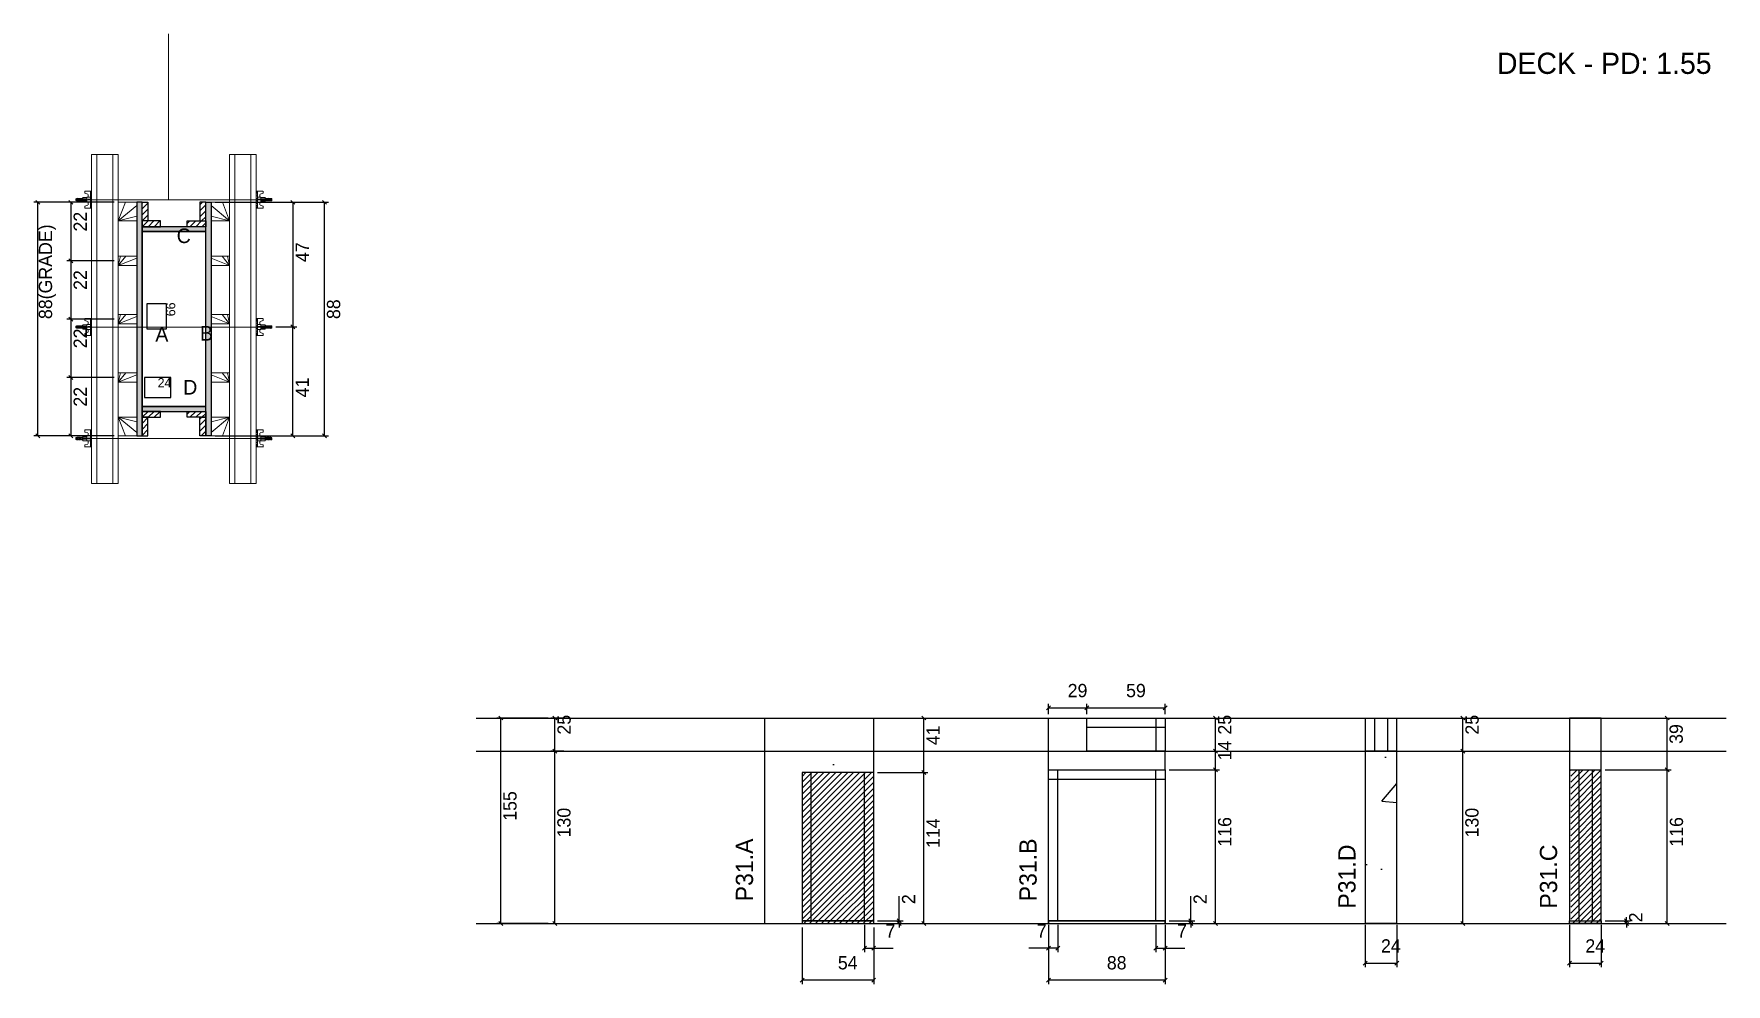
# Model space of a CAD drawing. Header units: metres. Extents: x 4503 to 5778, y 2011 to 2727.
import ezdxf

# ---------------------------------------------------------------- set-up
doc = ezdxf.new("R2010")
doc.units = ezdxf.units.M
for name, color, linetype in [('CHAPA', 7, 'Continuous'), ('COTA', 7, 'Continuous'), ('Hachura', 7, 'Continuous'), ('Madeira', 7, 'Continuous'), ('NOMENCLATURA', 7, 'Continuous'), ('Nível', 7, 'Continuous'), ('Painéis', 7, 'Continuous'), ('Perfil Metálico', 7, 'Continuous'), ('SARR_2.2x7', 7, 'Continuous'), ('SARRAFO', 7, 'Continuous'), ('Texto Seção', 7, 'Continuous'), ('TEXTO_GERAL', 7, 'Continuous')]:
    doc.layers.add(name, color=color, linetype=linetype)

msp = doc.modelspace()

# ---------------------------------------------------------------- hatches: boundary and pattern name
at = {"layer": 'COTA'}
h = msp.add_hatch(dxfattribs=at)
h.set_pattern_fill('AR-CONC')
h.paths.add_polyline_path([(5081.8, 2170.7), (5135.8, 2170.7), (5135.8, 2211.7), (5053.8, 2211.7), (5053.8, 2056.7), (5081.8, 2056.7), (5081.8, 2170.7)])
h = msp.add_hatch(dxfattribs=at)
h.set_pattern_fill('AR-CONC')
h.paths.add_polyline_path([(5684.1, 2211.7), (5661.1, 2211.7), (5661.1, 2172.7), (5684.1, 2172.7), (5684.1, 2211.7), (5684.1, 2211.7)])
h = msp.add_hatch(dxfattribs=at)
h.set_pattern_fill('AR-CONC')
h.paths.add_polyline_path([(5530.1, 2186.7), (5506.1, 2186.7), (5506.1, 2056.7), (5530.1, 2056.7), (5530.1, 2186.7)])
at = {"layer": 'Hachura'}
h = msp.add_hatch(color=7, dxfattribs=at)
h.dxf.hatch_style = 1
h.paths.add_polyline_path([(4584.5, 2600.4), (4580.5, 2600.4), (4580.5, 2424.4), (4584.5, 2424.4), (4584.5, 2600.4), (4584.5, 2600.4)])
h = msp.add_hatch(dxfattribs=at)
h.set_pattern_fill('ANSI31')
h.paths.add_polyline_path([(4584.5, 2586.4), (4588.9, 2586.4), (4588.9, 2600.4), (4584.5, 2600.4), (4584.5, 2586.4)])
h = msp.add_hatch(dxfattribs=at)
h.set_pattern_fill('ANSI31')
h.paths.add_polyline_path([(4632.5, 2586.4), (4628.1, 2586.4), (4628.1, 2600.4), (4632.5, 2600.4), (4632.5, 2586.4)])
h = msp.add_hatch(color=7, dxfattribs=at)
h.dxf.hatch_style = 1
h.paths.add_polyline_path([(4632.5, 2600.4), (4636.5, 2600.4), (4636.5, 2424.4), (4632.5, 2424.4), (4632.5, 2600.4), (4632.5, 2600.4)])
h = msp.add_hatch(dxfattribs=at)
h.set_pattern_fill('ANSI31')
h.paths.add_polyline_path([(4584.5, 2582), (4584.5, 2586.4), (4598.5, 2586.4), (4598.5, 2582), (4584.5, 2582)])
h = msp.add_hatch(color=7, dxfattribs=at)
h.dxf.hatch_style = 1
h.paths.add_polyline_path([(4632.5, 2578.4), (4632.5, 2582), (4584.5, 2582), (4584.5, 2578.4), (4632.5, 2578.4)])
h = msp.add_hatch(color=7, dxfattribs=at)
h.dxf.hatch_style = 1
h.paths.add_polyline_path([(4632.5, 2578.4), (4632.5, 2582), (4584.5, 2582), (4584.5, 2578.4), (4632.5, 2578.4)])
h = msp.add_hatch(dxfattribs=at)
h.set_pattern_fill('ANSI31')
h.paths.add_polyline_path([(4632.5, 2582), (4632.5, 2586.4), (4618.5, 2586.4), (4618.5, 2582), (4632.5, 2582)])
h = msp.add_hatch(color=7, dxfattribs=at)
h.dxf.hatch_style = 1
h.paths.add_polyline_path([(4632.5, 2442.8), (4632.5, 2446.4), (4584.5, 2446.4), (4584.5, 2442.8), (4632.5, 2442.8)])
h = msp.add_hatch(color=7, dxfattribs=at)
h.dxf.hatch_style = 1
h.paths.add_polyline_path([(4632.5, 2442.8), (4632.5, 2446.4), (4584.5, 2446.4), (4584.5, 2442.8), (4632.5, 2442.8)])
h = msp.add_hatch(dxfattribs=at)
h.set_pattern_fill('ANSI31')
h.paths.add_polyline_path([(4584.5, 2438.4), (4584.5, 2442.8), (4598.5, 2442.8), (4598.5, 2438.4), (4584.5, 2438.4)])
h = msp.add_hatch(dxfattribs=at)
h.set_pattern_fill('ANSI31')
h.paths.add_polyline_path([(4584.5, 2438.4), (4588.9, 2438.4), (4588.9, 2424.4), (4584.5, 2424.4), (4584.5, 2438.4)])
h = msp.add_hatch(dxfattribs=at)
h.set_pattern_fill('ANSI31')
h.paths.add_polyline_path([(4632.5, 2438.4), (4632.5, 2442.8), (4618.5, 2442.8), (4618.5, 2438.4), (4632.5, 2438.4)])
h = msp.add_hatch(dxfattribs=at)
h.set_pattern_fill('ANSI31')
h.paths.add_polyline_path([(4632.5, 2438.4), (4628.1, 2438.4), (4628.1, 2424.4), (4632.5, 2424.4), (4632.5, 2438.4)])
h = msp.add_hatch(dxfattribs=at)
h.set_pattern_fill('ANSI31')
h.paths.add_polyline_path([(5081.8, 2170.7), (5081.8, 2056.7), (5135.8, 2056.7), (5135.8, 2170.7), (5081.8, 2170.7)])
h = msp.add_hatch(dxfattribs=at)
h.set_pattern_fill('ANSI31')
h.paths.add_polyline_path([(5684.1, 2172.7), (5661.1, 2172.7), (5661.1, 2056.7), (5684.1, 2056.7), (5684.1, 2172.7), (5684.1, 2172.7)])

# ---------------------------------------------------------------- linework, layer by layer
at = {"layer": 'CHAPA', "color": 1, "lineweight": 25}
for points in [[(4584.5, 2600.4), (4580.5, 2600.4), (4580.5, 2424.4), (4584.5, 2424.4)], [(4584.5, 2600.4), (4580.5, 2600.4), (4580.5, 2424.4), (4584.5, 2424.4)], [(4632.5, 2600.4), (4636.5, 2600.4), (4636.5, 2424.4), (4632.5, 2424.4)], [(4632.5, 2600.4), (4636.5, 2600.4), (4636.5, 2424.4), (4632.5, 2424.4)], [(4632.5, 2578.4), (4632.5, 2582), (4584.5, 2582), (4584.5, 2578.4)], [(4632.5, 2578.4), (4632.5, 2582), (4584.5, 2582), (4584.5, 2578.4)], [(4632.5, 2442.8), (4632.5, 2446.4), (4584.5, 2446.4), (4584.5, 2442.8)], [(4632.5, 2442.8), (4632.5, 2446.4), (4584.5, 2446.4), (4584.5, 2442.8)]]:
    msp.add_lwpolyline(points, close=True, dxfattribs=at)
at = {"layer": 'COTA', "color": 0, "lineweight": 25}
for p, q in [((4507.5, 2598.9), (4504.5, 2601.9)), ((4532.4, 2598.9), (4529.4, 2601.9)), ((4699.7, 2598.9), (4696.7, 2601.9)), ((4723.4, 2598.9), (4720.4, 2601.9)), ((4529.4, 2557.9), (4532.4, 2554.9)), ((4532.4, 2554.9), (4529.4, 2557.9)), ((4529.4, 2513.9), (4532.4, 2510.9)), ((4532.4, 2510.9), (4529.4, 2513.9)), ((4699.7, 2505), (4696.7, 2508)), ((4696.7, 2508), (4699.7, 2505)), ((4529.4, 2469.9), (4532.4, 2466.9)), ((4532.4, 2466.9), (4529.4, 2469.9)), ((4504.5, 2425.9), (4507.5, 2422.9)), ((4529.4, 2425.9), (4532.4, 2422.9)), ((4696.7, 2425.9), (4699.7, 2422.9)), ((4720.4, 2425.9), (4723.4, 2422.9)), ((5269, 2220.8), (5266, 2217.8)), ((5295, 2217.8), (5298, 2220.8)), ((5298, 2220.8), (5295, 2217.8)), ((5354, 2217.8), (5357, 2220.8)), ((4856.3, 2210.2), (4853.3, 2213.2)), ((4897.1, 2210.2), (4894.1, 2213.2)), ((5175.2, 2210.2), (5172.2, 2213.2)), ((5394.9, 2210.2), (5391.9, 2213.2)), ((5581.3, 2210.2), (5578.3, 2213.2)), ((5735.3, 2210.2), (5732.3, 2213.2)), ((4897.1, 2185.2), (4894.1, 2188.2)), ((4894.1, 2188.2), (4897.1, 2185.2)), ((5391.9, 2188.2), (5394.9, 2185.2)), ((5394.9, 2185.2), (5391.9, 2188.2)), ((5578.3, 2188.2), (5581.3, 2185.2)), ((5581.3, 2185.2), (5578.3, 2188.2)), ((5175.2, 2169.2), (5172.2, 2172.2)), ((5172.2, 2172.2), (5175.2, 2169.2)), ((5394.9, 2171.2), (5391.9, 2174.2)), ((5391.9, 2174.2), (5394.9, 2171.2)), ((5732.3, 2174.2), (5735.3, 2171.2)), ((5735.3, 2171.2), (5732.3, 2174.2)), ((4853.3, 2058.2), (4856.3, 2055.2)), ((4894.1, 2058.2), (4897.1, 2055.2)), ((5153.6, 2060.2), (5156.6, 2057.2)), ((5156.6, 2055.2), (5153.6, 2058.2)), ((5172.2, 2058.2), (5175.2, 2055.2)), ((5373.3, 2060.2), (5376.3, 2057.2)), ((5376.3, 2055.2), (5373.3, 2058.2)), ((5391.9, 2058.2), (5394.9, 2055.2)), ((5578.3, 2058.2), (5581.3, 2055.2)), ((5701.5, 2060.2), (5704.5, 2057.2)), ((5704.5, 2055.2), (5701.5, 2058.2)), ((5732.3, 2058.2), (5735.3, 2055.2)), ((5130.3, 2039.7), (5127.3, 2036.7)), ((5134.3, 2036.7), (5137.3, 2039.7)), ((5269, 2039.7), (5266, 2036.7)), ((5273, 2036.7), (5276, 2039.7)), ((5350, 2039.7), (5347, 2036.7)), ((5354, 2036.7), (5357, 2039.7)), ((5507.6, 2028.3), (5504.6, 2025.3)), ((5528.6, 2025.3), (5531.6, 2028.3)), ((5661.6, 2028.3), (5658.6, 2025.3)), ((5682.6, 2025.3), (5685.6, 2028.3)), ((5083.3, 2015.6), (5080.3, 2012.6)), ((5134.3, 2012.6), (5137.3, 2015.6)), ((5269, 2015.6), (5266, 2012.6)), ((5354, 2012.6), (5357, 2015.6))]:
    msp.add_line(p, q, dxfattribs=at)
at = {"layer": 'COTA', "color": 241, "lineweight": 25}
for p, q in [((4563.5, 2600.4), (4503, 2600.4)), ((4506, 2424.4), (4506, 2600.4)), ((4563.5, 2600.4), (4527.9, 2600.4)), ((4530.9, 2600.4), (4530.9, 2556.4)), ((4639.5, 2600.4), (4724.9, 2600.4)), ((4673.5, 2600.4), (4701.2, 2600.4)), ((4698.2, 2600.4), (4698.2, 2506.5)), ((4721.9, 2424.4), (4721.9, 2600.4)), ((4563.5, 2556.4), (4527.9, 2556.4)), ((4563.5, 2556.4), (4527.9, 2556.4)), ((4530.9, 2556.4), (4530.9, 2512.4)), ((4563.5, 2512.4), (4527.9, 2512.4)), ((4563.5, 2512.4), (4527.9, 2512.4)), ((4530.9, 2512.4), (4530.9, 2468.4)), ((4685.3, 2506.5), (4701.2, 2506.5)), ((4685.3, 2506.5), (4701.2, 2506.5)), ((4698.2, 2424.4), (4698.2, 2506.5)), ((4563.5, 2468.4), (4527.9, 2468.4)), ((4563.5, 2468.4), (4527.9, 2468.4)), ((4530.9, 2468.4), (4530.9, 2424.4)), ((4563.5, 2424.4), (4503, 2424.4)), ((4563.5, 2424.4), (4527.9, 2424.4)), ((4639.5, 2424.4), (4724.9, 2424.4)), ((4673.5, 2424.4), (4701.2, 2424.4)), ((5053.8, 2056.7), (5053.8, 2211.7)), ((5053.8, 2211.7), (5135.8, 2211.7)), ((5135.8, 2170.7), (5135.8, 2211.7)), ((5267.5, 2211.7), (5296.5, 2211.7)), ((5267.5, 2172.7), (5267.5, 2211.7)), ((5355.5, 2172.7), (5355.5, 2186.7)), ((5053.8, 2056.7), (5081.8, 2056.7)), ((5530.1, 2056.7), (5506.1, 2056.7))]:
    msp.add_line(p, q, dxfattribs=at)
at = {"layer": 'COTA', "color": 180, "lineweight": 25}
for p, q in [((4603, 2524), (4588, 2524)), ((4588, 2524), (4588, 2505)), ((4603, 2505), (4603, 2524)), ((4588, 2505), (4603, 2505)), ((4606.1, 2468.4), (4586.4, 2468.4)), ((4586.4, 2468.4), (4586.4, 2453.4)), ((4606.1, 2453.4), (4606.1, 2468.4)), ((4586.4, 2453.4), (4606.1, 2453.4))]:
    msp.add_line(p, q, dxfattribs=at)
at = {"layer": 'COTA', "color": 4, "lineweight": 25}
for p, q in [((5267.5, 2214.7), (5267.5, 2222.3)), ((5267.5, 2219.3), (5296.5, 2219.3)), ((5296.5, 2214.7), (5296.5, 2222.3)), ((5296.5, 2214.7), (5296.5, 2222.3)), ((5296.5, 2219.3), (5355.5, 2219.3)), ((5355.5, 2214.7), (5355.5, 2222.3)), ((4890.6, 2211.7), (4851.8, 2211.7)), ((4854.8, 2056.7), (4854.8, 2211.7)), ((4902.2, 2211.7), (4892.6, 2211.7)), ((4895.6, 2186.7), (4895.6, 2211.7)), ((5138.8, 2211.7), (5176.7, 2211.7)), ((5173.7, 2170.7), (5173.7, 2211.7)), ((5358.5, 2211.7), (5396.4, 2211.7)), ((5393.4, 2186.7), (5393.4, 2211.7)), ((5533.1, 2211.7), (5582.8, 2211.7)), ((5579.8, 2186.7), (5579.8, 2211.7)), ((5687.1, 2211.7), (5736.8, 2211.7)), ((5733.8, 2172.7), (5733.8, 2211.7)), ((4902.2, 2186.7), (4892.6, 2186.7)), ((4895.6, 2056.7), (4895.6, 2186.7)), ((4896.6, 2186.7), (4898.6, 2186.7)), ((5358.5, 2186.7), (5396.4, 2186.7)), ((5358.5, 2186.7), (5396.4, 2186.7)), ((5393.4, 2172.7), (5393.4, 2186.7)), ((5533.1, 2186.7), (5582.8, 2186.7)), ((5533.1, 2186.7), (5582.8, 2186.7)), ((5579.8, 2056.7), (5579.8, 2186.7)), ((5138.8, 2170.7), (5176.7, 2170.7)), ((5138.8, 2170.7), (5176.7, 2170.7)), ((5173.7, 2056.7), (5173.7, 2170.7)), ((5358.5, 2172.7), (5396.4, 2172.7)), ((5358.5, 2172.7), (5396.4, 2172.7)), ((5393.4, 2056.7), (5393.4, 2172.7)), ((5687.1, 2172.7), (5736.8, 2172.7)), ((5687.1, 2172.7), (5736.8, 2172.7)), ((5733.8, 2056.7), (5733.8, 2172.7)), ((5155.1, 2058.7), (5155.1, 2077.5)), ((5374.8, 2058.7), (5374.8, 2077.5)), ((4890.6, 2056.7), (4851.8, 2056.7)), ((4896.6, 2056.7), (4898.6, 2056.7)), ((5081.8, 2053.7), (5081.8, 2011.1)), ((5128.8, 2055.7), (5128.8, 2035.2)), ((5135.8, 2053.7), (5135.8, 2035.2)), ((5135.8, 2053.7), (5135.8, 2011.1)), ((5138.8, 2058.7), (5158.1, 2058.7)), ((5138.8, 2056.7), (5158.1, 2056.7)), ((5138.8, 2056.7), (5176.7, 2056.7)), ((5155.1, 2056.7), (5155.1, 2058.7)), ((5155.1, 2056.7), (5155.1, 2053.7)), ((5267.5, 2055.7), (5267.5, 2011.1)), ((5267.5, 2053.7), (5267.5, 2035.2)), ((5274.5, 2055.7), (5274.5, 2035.2)), ((5348.5, 2055.7), (5348.5, 2035.2)), ((5355.5, 2055.7), (5355.5, 2011.1)), ((5355.5, 2053.7), (5355.5, 2035.2)), ((5358.5, 2058.7), (5377.8, 2058.7)), ((5358.5, 2056.7), (5377.8, 2056.7)), ((5358.5, 2056.7), (5396.4, 2056.7)), ((5374.8, 2056.7), (5374.8, 2058.7)), ((5374.8, 2056.7), (5374.8, 2053.7)), ((5506.1, 2055.7), (5506.1, 2023.8)), ((5530.1, 2055.7), (5530.1, 2023.8)), ((5533.1, 2056.7), (5582.8, 2056.7)), ((5660.1, 2055.7), (5660.1, 2023.8)), ((5684.1, 2055.7), (5684.1, 2023.8)), ((5687.1, 2058.7), (5706, 2058.7)), ((5687.1, 2056.7), (5706, 2056.7)), ((5687.1, 2056.7), (5736.8, 2056.7)), ((5703, 2058.7), (5703, 2061.7)), ((5703, 2056.7), (5703, 2058.7)), ((5703, 2056.7), (5703, 2053.7)), ((5128.8, 2038.2), (5135.8, 2038.2)), ((5135.8, 2038.2), (5150.5, 2038.2)), ((5267.5, 2038.2), (5252.8, 2038.2)), ((5274.5, 2038.2), (5267.5, 2038.2)), ((5348.5, 2038.2), (5355.5, 2038.2)), ((5355.5, 2038.2), (5370.3, 2038.2)), ((5506.1, 2026.8), (5530.1, 2026.8)), ((5660.1, 2026.8), (5684.1, 2026.8)), ((5135.8, 2014.1), (5081.8, 2014.1)), ((5355.5, 2014.1), (5267.5, 2014.1))]:
    msp.add_line(p, q, dxfattribs=at)
at = {"layer": 'COTA', "color": 241, "lineweight": 25}
for points in [[(5684.1, 2172.7), (5684.1, 2211.7), (5660.1, 2211.7), (5660.1, 2172.7)], [(5530.1, 2056.7), (5530.1, 2186.7), (5506.1, 2186.7), (5506.1, 2056.7)]]:
    msp.add_lwpolyline(points, dxfattribs=at)
at = {"layer": 'Hachura', "color": 0, "lineweight": 9}
for p, q in [((4535, 2603.4), (4534.7, 2603.1)), ((4534.7, 2603.1), (4534.7, 2601.8)), ((4535, 2601.5), (4534.7, 2601.8)), ((4535.4, 2603.4), (4535, 2603.4)), ((4535, 2601.5), (4535, 2603.4)), ((4535.7, 2601.5), (4535, 2602.8)), ((4535.6, 2601.4), (4535, 2602.5)), ((4535, 2602), (4535.4, 2601.3)), ((4535, 2601.8), (4535.2, 2601.5)), ((4535.4, 2603.5), (4536.5, 2601.3)), ((4535.4, 2603.4), (4536.3, 2601.5)), ((4535.4, 2603.4), (4536.3, 2601.5)), ((4536.8, 2601.4), (4535.7, 2603.5)), ((4535.7, 2601.5), (4536.3, 2601.5)), ((4536.5, 2603.4), (4535.9, 2603.4)), ((4536.8, 2601.5), (4535.9, 2603.4)), ((4536.5, 2603.4), (4537.5, 2601.5)), ((4536.6, 2603.5), (4537.7, 2601.3)), ((4537.5, 2601.5), (4536.8, 2601.5)), ((4537.9, 2601.4), (4536.9, 2603.5)), ((4537.7, 2603.4), (4537, 2603.4)), ((4538, 2601.5), (4537, 2603.4)), ((4537.2, 2603.4), (4537, 2603.4)), ((4537.7, 2603.4), (4538.6, 2601.5)), ((4537.8, 2603.5), (4538.9, 2601.3)), ((4539.1, 2601.4), (4538, 2603.5)), ((4538.2, 2601.5), (4538, 2601.5)), ((4538.8, 2603.4), (4538.2, 2603.4)), ((4539.2, 2601.5), (4538.2, 2603.4)), ((4538.2, 2601.5), (4538.6, 2601.5)), ((4538.8, 2603.4), (4539.8, 2601.5)), ((4539.8, 2602.3), (4539.2, 2603.5)), ((4539.2, 2601.5), (4539.8, 2601.5)), ((4539.8, 2602.5), (4539.4, 2603.4)), ((4539.8, 2603.4), (4539.4, 2603.4)), ((4539.8, 2600.7), (4539.8, 2604.1)), ((4539.8, 2604.1), (4543, 2604.1)), ((4539.8, 2603), (4543, 2603)), ((4539.8, 2601.5), (4543, 2601.5)), ((4539.9, 2600.7), (4539.9, 2604.1)), ((4546.5, 2608.8), (4541.4, 2608.8)), ((4541.4, 2608.8), (4541.4, 2607.2)), ((4541.4, 2607.2), (4543.6, 2606.6)), ((4543, 2604.3), (4543, 2600.5)), ((4545.6, 2604.3), (4543, 2604.3)), ((4545.6, 2602.7), (4543.6, 2602.7)), ((4543.6, 2602.2), (4545.6, 2602.2)), ((4543.8, 2606.3), (4543.8, 2604.3)), ((4545.6, 2608.8), (4545.6, 2596)), ((4545.6, 2608.8), (4545.6, 2603.7)), ((4545.6, 2608.7), (4546.5, 2608.7)), ((4545.6, 2608.5), (4546.5, 2608.5)), ((4545.6, 2608.2), (4546.5, 2608.2)), ((4545.6, 2607.7), (4546.5, 2607.7)), ((4545.6, 2606.9), (4546.5, 2606.9)), ((4545.6, 2605.4), (4546.5, 2605.4)), ((4545.6, 2602.4), (4545.6, 2604.3)), ((4545.6, 2603.7), (4545.6, 2603)), ((4545.6, 2602.4), (4546.5, 2602.4)), ((4545.9, 2603.4), (4545.7, 2603.4)), ((4546.4, 2603.4), (4545.9, 2603.4)), ((4546.5, 2596), (4546.5, 2608.8)), ((4546.5, 2596.9), (4546.5, 2604.7)), ((4670.5, 2596), (4670.5, 2608.8)), ((4670.5, 2608.8), (4675.6, 2608.8)), ((4671.4, 2608.7), (4670.5, 2608.7)), ((4671.4, 2608.5), (4670.5, 2608.5)), ((4671.4, 2608.2), (4670.5, 2608.2)), ((4671.4, 2607.7), (4670.5, 2607.7)), ((4671.4, 2606.9), (4670.5, 2606.9)), ((4671.4, 2605.4), (4670.5, 2605.4)), ((4670.5, 2596.9), (4670.5, 2604.7)), ((4671.4, 2602.4), (4670.5, 2602.4)), ((4670.7, 2603.4), (4671.1, 2603.4)), ((4671.1, 2603.4), (4671.3, 2603.4)), ((4671.4, 2608.8), (4671.4, 2596)), ((4671.4, 2608.8), (4671.4, 2603.7)), ((4671.4, 2602.4), (4671.4, 2604.3)), ((4671.4, 2604.3), (4674, 2604.3)), ((4671.4, 2603.7), (4671.4, 2603)), ((4671.4, 2602.7), (4673.4, 2602.7)), ((4673.4, 2602.2), (4671.4, 2602.2)), ((4673.2, 2606.3), (4673.2, 2604.3)), ((4675.7, 2607.2), (4673.5, 2606.6)), ((4674, 2604.3), (4674, 2600.5)), ((4677.2, 2604.1), (4674, 2604.1)), ((4677.2, 2603), (4674, 2603)), ((4677.2, 2601.5), (4674, 2601.5)), ((4675.7, 2608.8), (4675.7, 2607.2)), ((4677.2, 2600.7), (4677.2, 2604.1)), ((4677.2, 2600.7), (4677.2, 2604.1)), ((4677.2, 2602.3), (4677.9, 2603.5)), ((4678.2, 2603.4), (4677.2, 2601.5)), ((4677.2, 2602.5), (4677.7, 2603.4)), ((4677.2, 2603.4), (4677.7, 2603.4)), ((4677.9, 2601.5), (4677.2, 2601.5)), ((4677.9, 2601.4), (4679, 2603.5)), ((4677.9, 2601.5), (4678.8, 2603.4)), ((4679.3, 2603.5), (4678.2, 2601.3)), ((4678.2, 2603.4), (4678.8, 2603.4)), ((4679.3, 2603.4), (4678.4, 2601.5)), ((4678.8, 2601.5), (4678.4, 2601.5)), ((4678.8, 2601.5), (4679, 2601.5)), ((4679, 2601.5), (4680, 2603.4)), ((4679.1, 2601.4), (4680.2, 2603.5)), ((4680.4, 2603.5), (4679.3, 2601.3)), ((4679.3, 2603.4), (4680, 2603.4)), ((4680.5, 2603.4), (4679.5, 2601.5)), ((4679.5, 2601.5), (4680.2, 2601.5)), ((4679.8, 2603.4), (4680, 2603.4)), ((4680.2, 2601.5), (4681.2, 2603.4)), ((4680.3, 2601.4), (4681.3, 2603.5)), ((4681.6, 2603.5), (4680.5, 2601.3)), ((4680.5, 2603.4), (4681.2, 2603.4)), ((4681.7, 2603.4), (4680.7, 2601.5)), ((4681.7, 2603.4), (4680.7, 2601.5)), ((4681.3, 2601.5), (4680.7, 2601.5)), ((4681.3, 2601.5), (4682, 2602.8)), ((4681.4, 2601.4), (4682, 2602.5)), ((4681.7, 2603.4), (4682, 2603.4)), ((4682, 2602), (4681.7, 2601.3)), ((4682, 2601.8), (4681.9, 2601.5)), ((4682, 2603.4), (4682.3, 2603.1)), ((4682, 2601.5), (4682, 2603.4)), ((4682, 2601.5), (4682.3, 2601.8)), ((4682.3, 2603.1), (4682.3, 2601.8)), ((4543, 2600.7), (4539.8, 2600.7)), ((4541.4, 2597.6), (4543.6, 2598.2)), ((4541.4, 2596), (4541.4, 2597.6)), ((4545.6, 2596), (4541.4, 2596)), ((4543, 2600.5), (4543, 2600.7)), ((4543, 2600.5), (4543, 2600.7)), ((4543, 2600.5), (4545.6, 2600.5)), ((4543.8, 2598.5), (4543.8, 2600.5)), ((4545.6, 2599.4), (4546.5, 2599.4)), ((4545.6, 2597.9), (4546.5, 2597.9)), ((4545.6, 2597.1), (4546.5, 2597.1)), ((4545.6, 2596.6), (4546.5, 2596.6)), ((4545.6, 2596.3), (4546.5, 2596.3)), ((4545.6, 2596.1), (4546.5, 2596.1)), ((4545.6, 2596), (4546.5, 2596)), ((4545.7, 2601.4), (4546.2, 2601.4)), ((4671.4, 2599.4), (4670.5, 2599.4)), ((4671.4, 2597.9), (4670.5, 2597.9)), ((4671.4, 2597.1), (4670.5, 2597.1)), ((4671.4, 2596.6), (4670.5, 2596.6)), ((4671.4, 2596.3), (4670.5, 2596.3)), ((4671.4, 2596.1), (4670.5, 2596.1)), ((4671.4, 2596), (4670.5, 2596)), ((4671.3, 2601.4), (4670.9, 2601.4)), ((4674, 2600.5), (4671.4, 2600.5)), ((4671.4, 2596), (4675.7, 2596)), ((4673.2, 2598.5), (4673.2, 2600.5)), ((4675.7, 2597.6), (4673.5, 2598.2)), ((4674, 2600.7), (4677.2, 2600.7)), ((4674, 2600.5), (4674, 2600.7)), ((4674, 2600.5), (4674, 2600.7)), ((4675.7, 2596), (4675.7, 2597.6)), ((4546.5, 2512.8), (4541.4, 2512.8)), ((4541.4, 2512.8), (4541.4, 2511.2)), ((4545.6, 2512.8), (4545.6, 2500)), ((4545.6, 2512.8), (4545.6, 2507.7)), ((4545.6, 2512.7), (4546.5, 2512.7)), ((4545.6, 2512.5), (4546.5, 2512.5)), ((4546.5, 2500), (4546.5, 2512.8)), ((4670.5, 2500), (4670.5, 2512.8)), ((4670.5, 2512.8), (4675.6, 2512.8)), ((4671.4, 2512.7), (4670.5, 2512.7)), ((4671.4, 2512.5), (4670.5, 2512.5)), ((4671.4, 2512.8), (4671.4, 2500)), ((4671.4, 2512.8), (4671.4, 2507.7)), ((4675.7, 2512.8), (4675.7, 2511.2)), ((4535, 2507.4), (4534.7, 2507.1)), ((4534.7, 2507.1), (4534.7, 2505.8)), ((4535, 2505.5), (4534.7, 2505.8)), ((4535.4, 2507.4), (4535, 2507.4)), ((4535, 2505.5), (4535, 2507.4)), ((4535.7, 2505.5), (4535, 2506.8)), ((4535.6, 2505.4), (4535, 2506.5)), ((4535, 2506), (4535.4, 2505.3)), ((4535, 2505.8), (4535.2, 2505.5)), ((4535.4, 2507.5), (4536.5, 2505.3)), ((4535.4, 2507.4), (4536.3, 2505.5)), ((4535.4, 2507.4), (4536.3, 2505.5)), ((4536.8, 2505.4), (4535.7, 2507.5)), ((4535.7, 2505.5), (4536.3, 2505.5)), ((4536.5, 2507.4), (4535.9, 2507.4)), ((4536.8, 2505.5), (4535.9, 2507.4)), ((4536.5, 2507.4), (4537.5, 2505.5)), ((4536.6, 2507.5), (4537.7, 2505.3)), ((4537.5, 2505.5), (4536.8, 2505.5)), ((4537.9, 2505.4), (4536.9, 2507.5)), ((4537.7, 2507.4), (4537, 2507.4)), ((4538, 2505.5), (4537, 2507.4)), ((4537.2, 2507.4), (4537, 2507.4)), ((4537.7, 2507.4), (4538.6, 2505.5)), ((4537.8, 2507.5), (4538.9, 2505.3)), ((4539.1, 2505.4), (4538, 2507.5)), ((4538.2, 2505.5), (4538, 2505.5)), ((4538.8, 2507.4), (4538.2, 2507.4)), ((4539.2, 2505.5), (4538.2, 2507.4)), ((4538.2, 2505.5), (4538.6, 2505.5)), ((4538.8, 2507.4), (4539.8, 2505.5)), ((4539.8, 2506.3), (4539.2, 2507.5)), ((4539.2, 2505.5), (4539.8, 2505.5)), ((4539.8, 2506.5), (4539.4, 2507.4)), ((4539.8, 2507.4), (4539.4, 2507.4)), ((4539.8, 2504.7), (4539.8, 2508.1)), ((4539.8, 2508.1), (4543, 2508.1)), ((4539.8, 2507), (4543, 2507)), ((4539.8, 2505.5), (4543, 2505.5)), ((4543, 2504.7), (4539.8, 2504.7)), ((4539.9, 2504.7), (4539.9, 2508.1)), ((4541.4, 2511.2), (4543.6, 2510.6)), ((4541.4, 2501.6), (4543.6, 2502.2)), ((4541.4, 2500), (4541.4, 2501.6)), ((4545.6, 2500), (4541.4, 2500)), ((4543, 2508.3), (4543, 2504.5)), ((4545.6, 2508.3), (4543, 2508.3)), ((4543, 2504.5), (4543, 2504.7)), ((4543, 2504.5), (4543, 2504.7)), ((4543, 2504.5), (4545.6, 2504.5)), ((4545.6, 2506.7), (4543.6, 2506.7)), ((4543.6, 2506.2), (4545.6, 2506.2)), ((4543.8, 2510.3), (4543.8, 2508.3)), ((4543.8, 2502.5), (4543.8, 2504.5)), ((4545.6, 2512.2), (4546.5, 2512.2)), ((4545.6, 2511.7), (4546.5, 2511.7)), ((4545.6, 2510.9), (4546.5, 2510.9)), ((4545.6, 2509.4), (4546.5, 2509.4)), ((4545.6, 2506.4), (4545.6, 2508.3)), ((4545.6, 2507.7), (4545.6, 2507)), ((4545.6, 2506.4), (4546.5, 2506.4)), ((4545.6, 2503.4), (4546.5, 2503.4)), ((4545.6, 2501.9), (4546.5, 2501.9)), ((4545.6, 2501.1), (4546.5, 2501.1)), ((4545.6, 2500.6), (4546.5, 2500.6)), ((4545.6, 2500.3), (4546.5, 2500.3)), ((4545.6, 2500.1), (4546.5, 2500.1)), ((4545.6, 2500), (4546.5, 2500)), ((4545.9, 2507.4), (4545.7, 2507.4)), ((4545.7, 2505.4), (4546.2, 2505.4)), ((4546.4, 2507.4), (4545.9, 2507.4)), ((4546.5, 2500.9), (4546.5, 2508.7)), ((4671.4, 2512.2), (4670.5, 2512.2)), ((4671.4, 2511.7), (4670.5, 2511.7)), ((4671.4, 2510.9), (4670.5, 2510.9)), ((4671.4, 2509.4), (4670.5, 2509.4)), ((4670.5, 2500.9), (4670.5, 2508.7)), ((4671.4, 2506.4), (4670.5, 2506.4)), ((4671.4, 2503.4), (4670.5, 2503.4)), ((4671.4, 2501.9), (4670.5, 2501.9)), ((4671.4, 2501.1), (4670.5, 2501.1)), ((4671.4, 2500.6), (4670.5, 2500.6)), ((4671.4, 2500.3), (4670.5, 2500.3)), ((4671.4, 2500.1), (4670.5, 2500.1)), ((4671.4, 2500), (4670.5, 2500)), ((4670.7, 2507.4), (4671.1, 2507.4)), ((4671.3, 2505.4), (4670.9, 2505.4)), ((4671.1, 2507.4), (4671.3, 2507.4)), ((4671.4, 2506.4), (4671.4, 2508.3)), ((4671.4, 2508.3), (4674, 2508.3)), ((4671.4, 2507.7), (4671.4, 2507)), ((4671.4, 2506.7), (4673.4, 2506.7)), ((4673.4, 2506.2), (4671.4, 2506.2)), ((4674, 2504.5), (4671.4, 2504.5)), ((4671.4, 2500), (4675.7, 2500)), ((4673.2, 2510.3), (4673.2, 2508.3)), ((4673.2, 2502.5), (4673.2, 2504.5)), ((4675.7, 2511.2), (4673.5, 2510.6)), ((4675.7, 2501.6), (4673.5, 2502.2)), ((4674, 2508.3), (4674, 2504.5)), ((4677.2, 2508.1), (4674, 2508.1)), ((4677.2, 2507), (4674, 2507)), ((4677.2, 2505.5), (4674, 2505.5)), ((4674, 2504.7), (4677.2, 2504.7)), ((4674, 2504.5), (4674, 2504.7)), ((4674, 2504.5), (4674, 2504.7)), ((4675.7, 2500), (4675.7, 2501.6)), ((4677.2, 2504.7), (4677.2, 2508.1)), ((4677.2, 2504.7), (4677.2, 2508.1)), ((4677.2, 2506.3), (4677.9, 2507.5)), ((4678.2, 2507.4), (4677.2, 2505.5)), ((4677.2, 2506.5), (4677.7, 2507.4)), ((4677.2, 2507.4), (4677.7, 2507.4)), ((4677.9, 2505.5), (4677.2, 2505.5)), ((4677.9, 2505.4), (4679, 2507.5)), ((4677.9, 2505.5), (4678.8, 2507.4)), ((4679.3, 2507.5), (4678.2, 2505.3)), ((4678.2, 2507.4), (4678.8, 2507.4)), ((4679.3, 2507.4), (4678.4, 2505.5)), ((4678.8, 2505.5), (4678.4, 2505.5)), ((4678.8, 2505.5), (4679, 2505.5)), ((4679, 2505.5), (4680, 2507.4)), ((4679.1, 2505.4), (4680.2, 2507.5)), ((4680.4, 2507.5), (4679.3, 2505.3)), ((4679.3, 2507.4), (4680, 2507.4)), ((4680.5, 2507.4), (4679.5, 2505.5)), ((4679.5, 2505.5), (4680.2, 2505.5)), ((4679.8, 2507.4), (4680, 2507.4)), ((4680.2, 2505.5), (4681.2, 2507.4)), ((4680.3, 2505.4), (4681.3, 2507.5)), ((4681.6, 2507.5), (4680.5, 2505.3)), ((4680.5, 2507.4), (4681.2, 2507.4)), ((4681.7, 2507.4), (4680.7, 2505.5)), ((4681.7, 2507.4), (4680.7, 2505.5)), ((4681.3, 2505.5), (4680.7, 2505.5)), ((4681.3, 2505.5), (4682, 2506.8)), ((4681.4, 2505.4), (4682, 2506.5)), ((4681.7, 2507.4), (4682, 2507.4)), ((4682, 2506), (4681.7, 2505.3)), ((4682, 2505.8), (4681.9, 2505.5)), ((4682, 2507.4), (4682.3, 2507.1)), ((4682, 2505.5), (4682, 2507.4)), ((4682, 2505.5), (4682.3, 2505.8)), ((4682.3, 2507.1), (4682.3, 2505.8)), ((4535, 2423.3), (4534.7, 2423)), ((4534.7, 2421.7), (4534.7, 2423)), ((4535, 2422.8), (4535.4, 2423.5)), ((4535.6, 2423.4), (4535, 2422.3)), ((4535, 2423), (4535.2, 2423.3)), ((4535.7, 2423.3), (4535, 2422)), ((4535, 2423.3), (4535, 2421.4)), ((4535.4, 2421.3), (4536.5, 2423.5)), ((4535.4, 2421.4), (4536.3, 2423.3)), ((4535.4, 2421.4), (4536.3, 2423.3)), ((4536.8, 2423.4), (4535.7, 2421.3)), ((4535.7, 2423.3), (4536.3, 2423.3)), ((4536.8, 2423.3), (4535.9, 2421.4)), ((4536.5, 2421.4), (4537.5, 2423.3)), ((4536.6, 2421.3), (4537.7, 2423.5)), ((4537.5, 2423.3), (4536.8, 2423.3)), ((4537.9, 2423.4), (4536.9, 2421.3)), ((4538, 2423.3), (4537, 2421.4)), ((4537.7, 2421.4), (4538.6, 2423.3)), ((4537.8, 2421.3), (4538.9, 2423.5)), ((4539.1, 2423.4), (4538, 2421.3)), ((4538.2, 2423.3), (4538, 2423.3)), ((4538.2, 2423.3), (4538.6, 2423.3)), ((4539.2, 2423.3), (4538.2, 2421.4)), ((4538.8, 2421.4), (4539.8, 2423.3)), ((4539.2, 2423.3), (4539.8, 2423.3)), ((4539.8, 2424.1), (4539.8, 2420.7)), ((4543, 2424.1), (4539.8, 2424.1)), ((4539.8, 2423.3), (4543, 2423.3)), ((4539.9, 2424.1), (4539.9, 2420.7)), ((4545.6, 2428.8), (4541.4, 2428.8)), ((4541.4, 2428.8), (4541.4, 2427.2)), ((4541.4, 2427.2), (4543.6, 2426.6)), ((4543, 2420.5), (4543, 2424.3)), ((4543, 2424.3), (4545.6, 2424.3)), ((4543, 2424.3), (4543, 2424.1)), ((4543, 2424.3), (4543, 2424.1)), ((4543.8, 2426.3), (4543.8, 2424.3)), ((4545.6, 2415.9), (4545.6, 2428.8)), ((4545.6, 2428.8), (4546.5, 2428.8)), ((4545.6, 2428.7), (4546.5, 2428.7)), ((4545.6, 2428.5), (4546.5, 2428.5)), ((4545.6, 2428.2), (4546.5, 2428.2)), ((4545.6, 2427.7), (4546.5, 2427.7)), ((4545.6, 2426.9), (4546.5, 2426.9)), ((4545.6, 2425.4), (4546.5, 2425.4)), ((4545.7, 2423.4), (4546.2, 2423.4)), ((4546.5, 2428.8), (4546.5, 2416)), ((4546.5, 2427.9), (4546.5, 2420.1)), ((4670.5, 2428.8), (4670.5, 2416)), ((4671.4, 2428.8), (4670.5, 2428.8)), ((4671.4, 2428.7), (4670.5, 2428.7)), ((4671.4, 2428.5), (4670.5, 2428.5)), ((4671.4, 2428.2), (4670.5, 2428.2)), ((4670.5, 2427.9), (4670.5, 2420.1)), ((4671.4, 2427.7), (4670.5, 2427.7)), ((4671.4, 2426.9), (4670.5, 2426.9)), ((4671.4, 2425.4), (4670.5, 2425.4)), ((4671.3, 2423.4), (4670.9, 2423.4)), ((4671.4, 2415.9), (4671.4, 2428.8)), ((4671.4, 2428.8), (4675.7, 2428.8)), ((4674, 2424.3), (4671.4, 2424.3)), ((4673.2, 2426.3), (4673.2, 2424.3)), ((4675.7, 2427.2), (4673.5, 2426.6)), ((4674, 2420.5), (4674, 2424.3)), ((4674, 2424.3), (4674, 2424.1)), ((4674, 2424.3), (4674, 2424.1)), ((4674, 2424.1), (4677.2, 2424.1)), ((4677.2, 2423.3), (4674, 2423.3)), ((4675.7, 2428.8), (4675.7, 2427.2)), ((4677.2, 2424.1), (4677.2, 2420.7)), ((4677.2, 2424.1), (4677.2, 2420.7)), ((4677.9, 2423.3), (4677.2, 2423.3)), ((4678.2, 2421.4), (4677.2, 2423.3)), ((4677.9, 2423.4), (4679, 2421.3)), ((4677.9, 2423.3), (4678.8, 2421.4)), ((4679.3, 2421.3), (4678.2, 2423.5)), ((4678.8, 2423.3), (4678.4, 2423.3)), ((4679.3, 2421.4), (4678.4, 2423.3)), ((4678.8, 2423.3), (4679, 2423.3)), ((4679, 2423.3), (4680, 2421.4)), ((4679.1, 2423.4), (4680.2, 2421.3)), ((4680.4, 2421.3), (4679.3, 2423.5)), ((4679.5, 2423.3), (4680.2, 2423.3)), ((4680.5, 2421.4), (4679.5, 2423.3)), ((4680.2, 2423.3), (4681.2, 2421.4)), ((4680.3, 2423.4), (4681.3, 2421.3)), ((4681.6, 2421.3), (4680.5, 2423.5)), ((4681.7, 2421.4), (4680.7, 2423.3)), ((4681.3, 2423.3), (4680.7, 2423.3)), ((4681.7, 2421.4), (4680.7, 2423.3)), ((4681.3, 2423.3), (4682, 2422)), ((4681.4, 2423.4), (4682, 2422.3)), ((4682, 2422.8), (4681.7, 2423.5)), ((4682, 2423), (4681.9, 2423.3)), ((4682, 2423.3), (4682.3, 2423)), ((4682, 2423.3), (4682, 2421.4)), ((4682.3, 2421.7), (4682.3, 2423)), ((4535, 2421.4), (4534.7, 2421.7)), ((4535.4, 2421.4), (4535, 2421.4)), ((4536.5, 2421.4), (4535.9, 2421.4)), ((4537.7, 2421.4), (4537, 2421.4)), ((4537.2, 2421.4), (4537, 2421.4)), ((4538.8, 2421.4), (4538.2, 2421.4)), ((4539.8, 2422.5), (4539.2, 2421.3)), ((4539.8, 2422.3), (4539.4, 2421.4)), ((4539.8, 2421.4), (4539.4, 2421.4)), ((4539.8, 2421.8), (4543, 2421.8)), ((4539.8, 2420.7), (4543, 2420.7)), ((4541.4, 2417.6), (4543.6, 2418.2)), ((4541.4, 2415.9), (4541.4, 2417.6)), ((4546.5, 2416), (4541.4, 2416)), ((4545.6, 2420.5), (4543, 2420.5)), ((4543.6, 2422.6), (4545.6, 2422.6)), ((4545.6, 2422.1), (4543.6, 2422.1)), ((4543.8, 2418.5), (4543.8, 2420.5)), ((4545.6, 2422.4), (4545.6, 2420.5)), ((4545.6, 2422.4), (4546.5, 2422.4)), ((4545.6, 2421.1), (4545.6, 2421.8)), ((4545.6, 2415.9), (4545.6, 2421.1)), ((4545.6, 2419.4), (4546.5, 2419.4)), ((4545.6, 2417.9), (4546.5, 2417.9)), ((4545.6, 2417.1), (4546.5, 2417.1)), ((4545.6, 2416.6), (4546.5, 2416.6)), ((4545.6, 2416.3), (4546.5, 2416.3)), ((4545.6, 2416.1), (4546.5, 2416.1)), ((4545.9, 2421.4), (4545.7, 2421.4)), ((4546.4, 2421.4), (4545.9, 2421.4)), ((4671.4, 2422.4), (4670.5, 2422.4)), ((4671.4, 2419.4), (4670.5, 2419.4)), ((4671.4, 2417.9), (4670.5, 2417.9)), ((4671.4, 2417.1), (4670.5, 2417.1)), ((4671.4, 2416.6), (4670.5, 2416.6)), ((4671.4, 2416.3), (4670.5, 2416.3)), ((4671.4, 2416.1), (4670.5, 2416.1)), ((4670.5, 2416), (4675.6, 2416)), ((4670.7, 2421.4), (4671.1, 2421.4)), ((4671.1, 2421.4), (4671.3, 2421.4)), ((4673.4, 2422.6), (4671.4, 2422.6)), ((4671.4, 2422.4), (4671.4, 2420.5)), ((4671.4, 2422.1), (4673.4, 2422.1)), ((4671.4, 2421.1), (4671.4, 2421.8)), ((4671.4, 2415.9), (4671.4, 2421.1)), ((4671.4, 2420.5), (4674, 2420.5)), ((4673.2, 2418.5), (4673.2, 2420.5)), ((4675.7, 2417.6), (4673.5, 2418.2)), ((4677.2, 2421.8), (4674, 2421.8)), ((4677.2, 2420.7), (4674, 2420.7)), ((4675.7, 2415.9), (4675.7, 2417.6)), ((4677.2, 2422.5), (4677.9, 2421.3)), ((4677.2, 2422.3), (4677.7, 2421.4)), ((4677.2, 2421.4), (4677.7, 2421.4)), ((4678.2, 2421.4), (4678.8, 2421.4)), ((4679.3, 2421.4), (4680, 2421.4)), ((4679.8, 2421.4), (4680, 2421.4)), ((4680.5, 2421.4), (4681.2, 2421.4)), ((4681.7, 2421.4), (4682, 2421.4)), ((4682, 2421.4), (4682.3, 2421.7))]:
    msp.add_line(p, q, dxfattribs=at)
at = {"layer": 'Hachura', "color": 251, "lineweight": 9}
for p, q in [((4681.3, 2602.4), (4539.5, 2602.4)), ((4681.3, 2506.4), (4539.5, 2506.4)), ((4681.3, 2422.4), (4539.5, 2422.4))]:
    msp.add_line(p, q, dxfattribs=at)
at = {"layer": 'Madeira', "color": 126, "lineweight": 18}
for p, q in [((4566.5, 2586.4), (4571.9, 2600.4)), ((4566.5, 2586.4), (4580.5, 2597.9)), ((4566.5, 2586.4), (4580.5, 2589.9)), ((4650.5, 2586.4), (4636.5, 2597.9)), ((4650.5, 2586.4), (4636.5, 2589.9)), ((4650.5, 2586.4), (4645.1, 2600.4)), ((4566.5, 2552.9), (4572.3, 2559.9)), ((4566.5, 2552.9), (4568.2, 2559.9)), ((4566.5, 2552.9), (4580.5, 2558.3)), ((4650.5, 2552.9), (4636.5, 2558.3)), ((4650.5, 2552.9), (4644.8, 2559.9)), ((4650.5, 2552.9), (4648.8, 2559.9)), ((4566.5, 2508.9), (4572.3, 2515.9)), ((4566.5, 2508.9), (4568.2, 2515.9)), ((4566.5, 2508.9), (4580.5, 2514.3)), ((4650.5, 2508.9), (4636.5, 2514.3)), ((4650.5, 2508.9), (4644.8, 2515.9)), ((4650.5, 2508.9), (4648.8, 2515.9)), ((4566.5, 2464.9), (4572.3, 2471.9)), ((4566.5, 2464.9), (4568.2, 2471.9)), ((4566.5, 2464.9), (4580.5, 2470.3)), ((4650.5, 2464.9), (4636.5, 2470.3)), ((4650.5, 2464.9), (4644.8, 2471.9)), ((4650.5, 2464.9), (4648.8, 2471.9)), ((4566.5, 2438.4), (4580.5, 2426.9)), ((4566.5, 2438.4), (4580.5, 2434.9)), ((4566.5, 2438.4), (4571.9, 2424.4)), ((4650.5, 2438.4), (4636.5, 2426.9)), ((4650.5, 2438.4), (4636.5, 2434.9)), ((4650.5, 2438.4), (4645.1, 2424.4))]:
    msp.add_line(p, q, dxfattribs=at)
for points in [[(4566.5, 2424.4), (4580.5, 2424.4), (4580.5, 2600.4), (4566.5, 2600.4)], [(4566.5, 2586.4), (4580.5, 2586.4), (4580.5, 2600.4), (4566.5, 2600.4)], [(4650.5, 2424.4), (4636.5, 2424.4), (4636.5, 2600.4), (4650.5, 2600.4)], [(4650.5, 2586.4), (4636.5, 2586.4), (4636.5, 2600.4), (4650.5, 2600.4)], [(4566.5, 2552.9), (4566.5, 2559.9), (4580.5, 2559.9), (4580.5, 2552.9)], [(4650.5, 2552.9), (4650.5, 2559.9), (4636.5, 2559.9), (4636.5, 2552.9)], [(4566.5, 2508.9), (4566.5, 2515.9), (4580.5, 2515.9), (4580.5, 2508.9)], [(4650.5, 2508.9), (4650.5, 2515.9), (4636.5, 2515.9), (4636.5, 2508.9)], [(4566.5, 2464.9), (4566.5, 2471.9), (4580.5, 2471.9), (4580.5, 2464.9)], [(4650.5, 2464.9), (4650.5, 2471.9), (4636.5, 2471.9), (4636.5, 2464.9)], [(4566.5, 2438.4), (4580.5, 2438.4), (4580.5, 2424.4), (4566.5, 2424.4)], [(4650.5, 2438.4), (4636.5, 2438.4), (4636.5, 2424.4), (4650.5, 2424.4)]]:
    msp.add_lwpolyline(points, close=True, dxfattribs=at)
at = {"layer": 'Nível', "color": 4, "lineweight": 25}
for p, q in [((4836.2, 2211.7), (5778.2, 2211.7)), ((4836.2, 2186.7), (5778.2, 2186.7)), ((4836.2, 2056.7), (5778.2, 2056.7))]:
    msp.add_line(p, q, dxfattribs=at)
at = {"layer": 'Painéis', "color": 200, "lineweight": 25}
for p, q in [((5296.5, 2211.7), (5355.5, 2211.7)), ((5296.5, 2186.7), (5296.5, 2211.7)), ((5355.5, 2211.7), (5355.5, 2186.7)), ((5506.1, 2211.7), (5506.1, 2186.7)), ((5506.1, 2211.7), (5530.1, 2211.7)), ((5530.1, 2186.7), (5530.1, 2211.7)), ((5355.5, 2186.7), (5296.5, 2186.7)), ((5506.1, 2186.7), (5530.1, 2186.7)), ((5135.8, 2170.7), (5081.8, 2170.7)), ((5081.8, 2170.7), (5081.8, 2056.7)), ((5135.8, 2056.7), (5135.8, 2170.7)), ((5267.5, 2056.7), (5267.5, 2172.7)), ((5267.5, 2172.7), (5355.5, 2172.7)), ((5355.5, 2172.7), (5355.5, 2056.7)), ((5660.1, 2172.7), (5660.1, 2058.7)), ((5660.1, 2172.7), (5684.1, 2172.7)), ((5684.1, 2058.7), (5684.1, 2172.7)), ((5081.8, 2058.7), (5135.8, 2058.7)), ((5267.5, 2058.7), (5355.5, 2058.7)), ((5660.1, 2058.7), (5684.1, 2058.7))]:
    msp.add_line(p, q, dxfattribs=at)
for points in [[(4584.5, 2446.4), (4632.5, 2446.4), (4632.5, 2578.4), (4584.5, 2578.4)], [(5355.5, 2058.7), (5267.5, 2058.7), (5267.5, 2056.7), (5355.5, 2056.7)], [(5660.1, 2058.7), (5684.1, 2058.7), (5684.1, 2056.7), (5660.1, 2056.7)]]:
    msp.add_lwpolyline(points, close=True, dxfattribs=at)
msp.add_lwpolyline([(5081.8, 2056.7), (5135.8, 2056.7), (5135.8, 2058.7), (5081.8, 2058.7)], dxfattribs=at)
at = {"layer": 'Perfil Metálico', "color": 224, "lineweight": 18}
for points in [[(4546.5, 2636.4), (4566.5, 2636.4), (4566.5, 2388.4), (4546.5, 2388.4)], [(4562.5, 2388.4), (4550.5, 2388.4), (4550.5, 2636.4), (4562.5, 2636.4)], [(4670.5, 2636.4), (4650.5, 2636.4), (4650.5, 2388.4), (4670.5, 2388.4)], [(4654.5, 2388.4), (4666.5, 2388.4), (4666.5, 2636.4), (4654.5, 2636.4)]]:
    msp.add_lwpolyline(points, close=True, dxfattribs=at)
at = {"layer": 'SARR_2.2x7', "color": 40, "lineweight": 25}
for p, q in [((5348.5, 2211.7), (5348.5, 2186.7)), ((5513.1, 2211.7), (5513.1, 2186.7)), ((5523.1, 2211.7), (5523.1, 2186.7)), ((5296.5, 2204.7), (5355.5, 2204.7)), ((5088.8, 2058.7), (5088.8, 2170.7)), ((5128.8, 2058.7), (5128.8, 2170.7)), ((5274.5, 2058.7), (5274.5, 2172.7)), ((5348.5, 2058.7), (5348.5, 2172.7)), ((5667.1, 2172.7), (5667.1, 2058.7)), ((5677.1, 2172.7), (5677.1, 2058.7)), ((5267.5, 2165.7), (5355.5, 2165.7))]:
    msp.add_line(p, q, dxfattribs=at)
at = {"layer": 'SARRAFO', "color": 251, "lineweight": 25}
for points in [[(4588.9, 2600.4), (4588.9, 2586.4), (4584.5, 2586.4), (4584.5, 2600.4)], [(4628.1, 2600.4), (4628.1, 2586.4), (4632.5, 2586.4), (4632.5, 2600.4)], [(4598.5, 2586.4), (4584.5, 2586.4), (4584.5, 2582), (4598.5, 2582)], [(4618.5, 2586.4), (4632.5, 2586.4), (4632.5, 2582), (4618.5, 2582)], [(4598.5, 2442.8), (4584.5, 2442.8), (4584.5, 2438.4), (4598.5, 2438.4)], [(4588.9, 2424.4), (4588.9, 2438.4), (4584.5, 2438.4), (4584.5, 2424.4)], [(4618.5, 2442.8), (4632.5, 2442.8), (4632.5, 2438.4), (4618.5, 2438.4)], [(4628.1, 2424.4), (4628.1, 2438.4), (4632.5, 2438.4), (4632.5, 2424.4)]]:
    msp.add_lwpolyline(points, close=True, dxfattribs=at)
at = {"layer": 'Texto Seção', "color": 252, "lineweight": 15}
msp.add_line((4604.4, 2602.4), (4604.4, 2727.4), dxfattribs=at)

# ---------------------------------------------------------------- texts
at = {"layer": 'COTA', "color": 241, "lineweight": 25}
for s, p in [('22', (4542.9, 2578.4)), ('88(GRADE)', (4516.7, 2512.4)), ('47', (4710.2, 2555.4)), ('22', (4542.9, 2534.4)), ('88', (4733.8, 2512.4)), ('22', (4542.9, 2490.4)), ('41', (4710.2, 2453.4)), ('22', (4542.9, 2446.4))]:
    msp.add_text(s, height=10, rotation=90, dxfattribs=at).set_placement(p)
at = {"layer": 'COTA', "color": 1, "lineweight": 25}
msp.add_text('66', height=7, rotation=90, dxfattribs=at).set_placement((4609.5, 2514.5))
msp.add_text('24', height=7, dxfattribs=at).set_placement((4596.2, 2460.9))
at = {"layer": 'COTA', "color": 240, "lineweight": 25}
for s, p in [('29', (5282, 2227.4)), ('59', (5326, 2227.4)), ('7', (5144.7, 2046.2)), ('7', (5258.7, 2046.2)), ('7', (5364.4, 2046.2)), ('24', (5518.1, 2034.9)), ('24', (5672.1, 2034.9)), ('54', (5108.8, 2022.2)), ('88', (5311.5, 2022.2))]:
    msp.add_text(s, height=10, dxfattribs=at).set_placement(p)
for s, p in [('25', (4907.5, 2199.2)), ('25', (5405.3, 2199.2)), ('25', (5591.7, 2199.2)), ('39', (5745.5, 2192.2)), ('41', (5185.6, 2191.2)), ('14', (5405.3, 2179.7)), ('155', (4866.7, 2134.2)), ('130', (4907.4, 2121.7)), ('130', (5591.6, 2121.7)), ('114', (5185.6, 2113.7)), ('116', (5405.3, 2114.7)), ('116', (5745.7, 2114.7)), ('2', (5167.1, 2071.4)), ('2', (5386.8, 2071.4)), ('2', (5715, 2057.7))]:
    msp.add_text(s, height=10, rotation=90, dxfattribs=at).set_placement(p)
at = {"layer": 'NOMENCLATURA', "color": 2, "lineweight": 25}
msp.add_text('DECK - PD: 1.55', height=16, dxfattribs=at).set_placement((5605.5, 2697.2))
at = {"layer": 'Texto Seção', "color": 7, "lineweight": 15}
for s, p in [('P31.A', (5044.9, 2073.5)), ('P31.B', (5258.6, 2073.5)), ('P31.D', (5498.9, 2068)), ('P31.C', (5650.8, 2068))]:
    msp.add_text(s, height=13, rotation=90, dxfattribs=at).set_placement(p)
at = {"layer": 'TEXTO_GERAL', "color": 7, "lineweight": 25}
for s, p in [('C', (4610.6, 2569.7)), ('A', (4594.5, 2495.4)), ('B', (4628.2, 2496.2)), ('D', (4615.5, 2455.5))]:
    msp.add_text(s, height=11, dxfattribs=at).set_placement(p)

doc.saveas('drawing.dxf')
